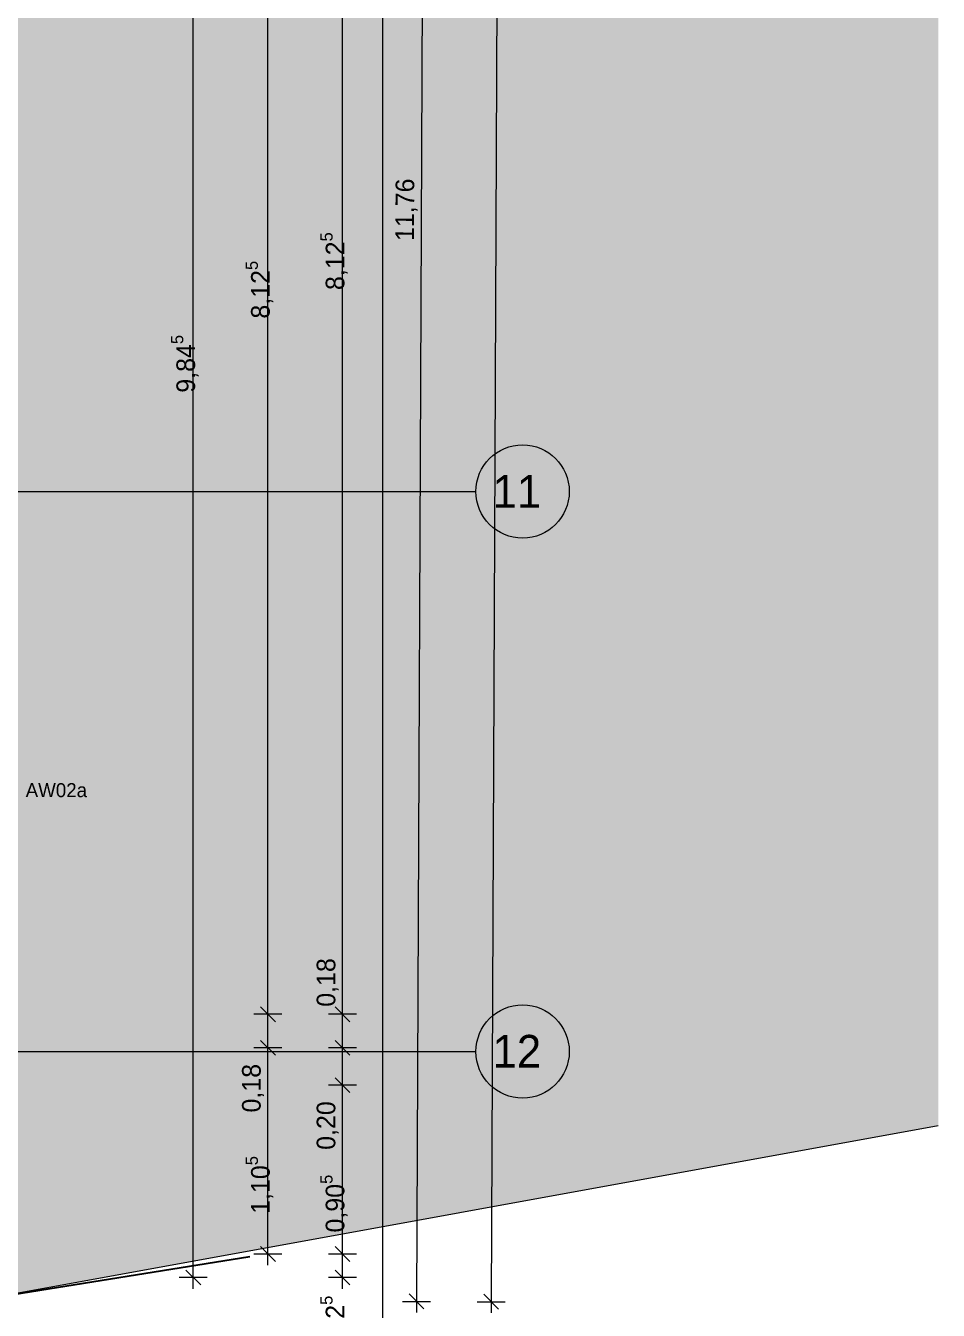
# Model space of a CAD drawing. Header units: metres. Extents: x -3 to 205, y -18 to 45.
# Drawn here: x 51.49 to 56.38, y -11.39 to -4.51 of the extents above; entities that cross this region are included whole.
import ezdxf

# ---------------------------------------------------------------- set-up
doc = ezdxf.new("R2010")
doc.units = ezdxf.units.M
doc.header["$MEASUREMENT"] = 0
doc.linetypes.add('Grenzlinie', pattern=[0.008, 0.003, -0.005])
for name, color, linetype in [('1._1.Stock  PP STG2_4_000 Achsraster', 7, 'Continuous'), ('1._1.Stock  PP STG2_4_725 Nachbarbebauung', 7, 'Continuous'), ('1._1.Stock  PP STG2_4_915 Allgemein Beschriftung.x', 7, 'Continuous'), ('1._1.Stock  PP STG2_4_950 Polierplan Bemaßung', 7, 'Continuous'), ('1._1.Stock  PP STG2_4_Neubau_840 Baulinien', 7, 'Continuous')]:
    doc.layers.add(name, color=color, linetype=linetype)
doc.styles.add('ERSTELLTER_STIL_2', font='')
doc.styles.get('ERSTELLTER_STIL_2').set_extended_font_data('Eurostile')

msp = doc.modelspace()

# ---------------------------------------------------------------- hatches: boundary and pattern name
at = {"layer": '1._1.Stock  PP STG2_4_725 Nachbarbebauung', "linetype": 'Continuous', "lineweight": 0, "true_color": 0x1f1f1f}
msp.add_hatch(color=250, dxfattribs=at).paths.add_polyline_path([(51.3035, 0.426), (51.2486, -11.3318), (56.3775, -10.3991), (56.3775, 1.9963), (51.314, 1.9963)])

# ---------------------------------------------------------------- linework, layer by layer
at = {"layer": '1._1.Stock  PP STG2_4_000 Achsraster', "color": 5, "linetype": 'Continuous', "lineweight": 0, "ltscale": 1000}
for p, q in [((53.4, 1.9963), (53.4, -16.0037)), ((30.9, -7.0037), (53.4, -7.0037)), ((53.4, -7.0037), (53.9, -7.0037)), ((30.9, -10.0037), (53.4, -10.0037)), ((53.4, -10.0037), (53.9, -10.0037))]:
    msp.add_line(p, q, dxfattribs=at)
for centre in [(54.15, -7.0037), (54.15, -10.0037)]:
    msp.add_circle(centre, 0.25, dxfattribs=at)
for p in [(53.4, -7.0037), (53.4, -7.0037), (53.4, -10.0037), (53.4, -10.0037)]:
    msp.add_point(p, dxfattribs=at)
at = {"layer": '1._1.Stock  PP STG2_4_725 Nachbarbebauung', "color": 8, "linetype": 'Continuous', "lineweight": 13, "ltscale": 1000, "flags": 128}
msp.add_lwpolyline([(51.314, 1.9963), (51.3035, 0.426), (51.2486, -11.3318), (56.3775, -10.3991)], dxfattribs=at)
at = {"layer": '1._1.Stock  PP STG2_4_950 Polierplan Bemaßung', "color": 1, "linetype": 'Continuous', "lineweight": 13, "ltscale": 1000, "true_color": 0xfb0106}
for p, q in [((54.0405, 1.9963), (53.9813, -11.3439)), ((53.6334, 0.4156), (53.5813, -11.3421)), ((52.385, -11.2137), (52.385, -1.3687)), ((52.46, -11.2137), (52.31, -11.2137)), ((52.345, -11.1737), (52.425, -11.2537)), ((52.385, -11.2737), (52.385, -11.2137)), ((53.5063, -11.3418), (53.6563, -11.3425)), ((53.5415, -11.302), (53.6211, -11.3823)), ((53.5813, -11.3421), (53.581, -11.4021)), ((53.9063, -11.3436), (54.0563, -11.3442)), ((53.9414, -11.3037), (54.0211, -11.3841)), ((53.9813, -11.3439), (53.981, -11.4039))]:
    msp.add_line(p, q, dxfattribs=at)
at = {"layer": '1._1.Stock  PP STG2_4_950 Polierplan Bemaßung', "color": 76, "linetype": 'Continuous', "lineweight": 13, "ltscale": 1000, "true_color": 0x3f7f02}
for p, q in [((52.785, -9.8037), (52.785, -1.6787)), ((52.745, -9.7637), (52.825, -9.8437)), ((52.86, -9.8037), (52.71, -9.8037)), ((52.785, -9.9837), (52.785, -9.8037)), ((52.745, -9.9437), (52.825, -10.0237)), ((52.86, -9.9837), (52.71, -9.9837)), ((52.785, -11.0887), (52.785, -9.9837)), ((52.745, -11.0487), (52.825, -11.1287)), ((52.86, -11.0887), (52.71, -11.0887)), ((52.785, -11.1487), (52.785, -11.0887))]:
    msp.add_line(p, q, dxfattribs=at)
at = {"layer": '1._1.Stock  PP STG2_4_950 Polierplan Bemaßung', "color": 6, "linetype": 'Continuous', "lineweight": 13, "ltscale": 1000, "true_color": 0xfb02fe}
for p, q in [((53.185, -9.8037), (53.185, -1.6787)), ((53.145, -9.7637), (53.225, -9.8437)), ((53.26, -9.8037), (53.11, -9.8037)), ((53.185, -9.9837), (53.185, -9.8037)), ((53.145, -9.9437), (53.225, -10.0237)), ((53.26, -9.9837), (53.11, -9.9837)), ((53.185, -10.1837), (53.185, -9.9837)), ((53.145, -10.1437), (53.225, -10.2237)), ((53.26, -10.1837), (53.11, -10.1837)), ((53.185, -11.0887), (53.185, -10.1837)), ((53.145, -11.0487), (53.225, -11.1287)), ((53.26, -11.0887), (53.11, -11.0887)), ((53.185, -11.2137), (53.185, -11.0887)), ((53.26, -11.2137), (53.11, -11.2137)), ((53.145, -11.1737), (53.225, -11.2537)), ((53.185, -11.2737), (53.185, -11.2137))]:
    msp.add_line(p, q, dxfattribs=at)
at = {"layer": '1._1.Stock  PP STG2_4_Neubau_840 Baulinien', "color": 1, "linetype": 'Grenzlinie', "lineweight": 25, "ltscale": 1000, "true_color": 0xfb0106, "flags": 128}
msp.add_lwpolyline([(29.3775, -17.8848), (32.5189, -17.4224), (32.4665, -14.0306), (51.2486, -11.3318), (56.3775, -10.5132)], dxfattribs=at)

# ---------------------------------------------------------------- texts
at = {"layer": '1._1.Stock  PP STG2_4_000 Achsraster', "color": 5, "linetype": 'Continuous', "lineweight": 0, "char_height": 0.175, "attachment_point": 1, "style": 'ERSTELLTER_STIL_2'}
for s, insert in [('\\A1;{\\pql;\\pt0;\\fEurostile|b0|i0|c0|p0;\\W1.000000;11}', (53.989, -6.9162)), ('\\A1;{\\pql;\\pt0;\\fEurostile|b0|i0|c0|p0;\\W1.000000;12}', (53.989, -9.9145))]:
    msp.add_mtext(s, dxfattribs=dict(at, insert=insert))
at = {"layer": '1._1.Stock  PP STG2_4_915 Allgemein Beschriftung.x', "color": 7, "linetype": 'Continuous', "lineweight": 13, "insert": (51.4871, -8.6041), "char_height": 0.075, "attachment_point": 4, "style": 'ERSTELLTER_STIL_2'}
msp.add_mtext('\\A1;{\\pql;\\fEurostile|b0|i0|c0|p0;\\W1.000000;AW02a}', dxfattribs=at)
at = {"layer": '1._1.Stock  PP STG2_4_950 Polierplan Bemaßung', "color": 1, "linetype": 'Continuous', "lineweight": 13, "true_color": 0xfb0106, "insert": (53.5865, -5.6624), "char_height": 0.1, "width": 0.398365, "attachment_point": 7, "rotation": 89.74578, "style": 'ERSTELLTER_STIL_2'}
msp.add_mtext('\\A1;{\\pql;\\fEurostile|b0|i0|c0|p0;\\W1.000000;11,76}', dxfattribs=at)
at = {"layer": '1._1.Stock  PP STG2_4_950 Polierplan Bemaßung', "color": 6, "linetype": 'Continuous', "lineweight": 13, "true_color": 0xfb02fe, "char_height": 0.1, "attachment_point": 7, "rotation": 90, "style": 'ERSTELLTER_STIL_2'}
for s, insert in [('\\A1;{\\pql;\\fEurostile|b0|i0|c0|p0;\\W1.000000;8,12\\fEurostile|b0|i0|c0|p0;\\W1.000000;\\A1{\\H.66x;\\S5^  ;}}', (53.224, -5.9248)), ('\\A1;{\\pql;\\fEurostile|b0|i0|c0|p0;\\W1.000000;0,90\\fEurostile|b0|i0|c0|p0;\\W1.000000;\\A1{\\H.66x;\\S5^  ;}}', (53.224, -10.9729)), ('\\A1;{\\pql;\\fEurostile|b0|i0|c0|p0;\\W1.000000;0,12\\fEurostile|b0|i0|c0|p0;\\W1.000000;\\A1{\\H.66x;\\S5^  ;}}', (53.224, -11.6208))]:
    msp.add_mtext(s, dxfattribs=dict(at, insert=insert))
at = {"layer": '1._1.Stock  PP STG2_4_950 Polierplan Bemaßung', "color": 76, "linetype": 'Continuous', "lineweight": 13, "true_color": 0x3f7f02, "char_height": 0.1, "attachment_point": 7, "rotation": 90, "style": 'ERSTELLTER_STIL_2'}
for s, insert in [('\\A1;{\\pql;\\fEurostile|b0|i0|c0|p0;\\W1.000000;8,12\\fEurostile|b0|i0|c0|p0;\\W1.000000;\\A1{\\H.66x;\\S5^  ;}}', (52.824, -6.0779)), ('\\A1;{\\pql;\\fEurostile|b0|i0|c0|p0;\\W1.000000;1,10\\fEurostile|b0|i0|c0|p0;\\W1.000000;\\A1{\\H.66x;\\S5^  ;}}', (52.824, -10.8729))]:
    msp.add_mtext(s, dxfattribs=dict(at, insert=insert))
at = {"layer": '1._1.Stock  PP STG2_4_950 Polierplan Bemaßung', "color": 1, "linetype": 'Continuous', "lineweight": 13, "true_color": 0xfb0106, "insert": (52.424, -6.4747), "char_height": 0.1, "attachment_point": 7, "rotation": 90.0002, "style": 'ERSTELLTER_STIL_2'}
msp.add_mtext('\\A1;{\\pql;\\fEurostile|b0|i0|c0|p0;\\W1.000000;9,84\\fEurostile|b0|i0|c0|p0;\\W1.000000;\\A1{\\H.66x;\\S5^  ;}}', dxfattribs=at)
at = {"layer": '1._1.Stock  PP STG2_4_950 Polierplan Bemaßung', "color": 6, "linetype": 'Continuous', "lineweight": 13, "true_color": 0xfb02fe, "char_height": 0.1, "width": 0.306373, "attachment_point": 7, "rotation": 90, "style": 'ERSTELLTER_STIL_2'}
for s, insert in [('\\A1;{\\pql;\\fEurostile|b0|i0|c0|p0;\\W1.000000;0,18}', (53.165, -9.7637)), ('\\A1;{\\pql;\\fEurostile|b0|i0|c0|p0;\\W1.000000;0,20}', (53.165, -10.5301))]:
    msp.add_mtext(s, dxfattribs=dict(at, insert=insert))
at = {"layer": '1._1.Stock  PP STG2_4_950 Polierplan Bemaßung', "color": 76, "linetype": 'Continuous', "lineweight": 13, "true_color": 0x3f7f02, "insert": (52.765, -10.3301), "char_height": 0.1, "width": 0.306373, "attachment_point": 7, "rotation": 90, "style": 'ERSTELLTER_STIL_2'}
msp.add_mtext('\\A1;{\\pql;\\fEurostile|b0|i0|c0|p0;\\W1.000000;0,18}', dxfattribs=at)

doc.saveas('drawing.dxf')
